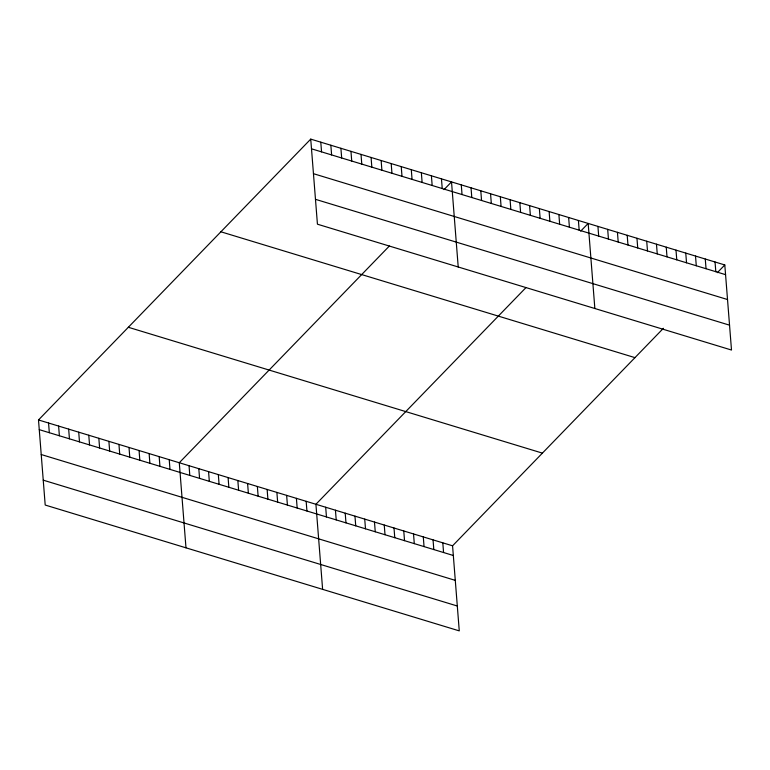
<?xml version="1.0" encoding="UTF-8"?>
<svg xmlns="http://www.w3.org/2000/svg" width="770" height="770" viewBox="0 0 770 770"><rect width="100%" height="100%" fill="white"/><g stroke="black" fill="none" stroke-linecap="round" stroke-linejoin="round"><path stroke-width="1.16" d="M663.413 328.289L452.567 545.805L459.267 630.88L45.199 505.043L38.5 419.958L310.733 139.12L724.801 264.957L731.5 350.042L317.433 224.195L310.733 139.12M389.379 246.005L179.285 462.741L185.984 547.826M444.03 189.622L451.518 181.903L458.217 266.988M526.025 287.537L315.921 504.273L322.62 589.358M580.676 231.154L588.165 223.435L594.854 308.52M717.313 272.686L724.801 264.957M311.494 148.812L725.571 274.659M313.457 173.683L727.525 299.53M315.469 199.324L729.546 325.171M220.894 231.789L634.971 357.636M128.34 327.279L542.407 453.126M38.5 419.958L452.567 545.805M39.26 429.65L453.328 555.497M41.224 454.531L455.291 580.368M43.236 480.162L457.303 606.009M715.041 261.993L715.811 271.685M705.282 259.028L706.042 268.72M695.522 256.064L696.282 265.756M685.762 253.099L686.522 262.791M676.002 250.135L676.763 259.827M666.243 247.16L667.003 256.853M656.483 244.196L657.243 253.888M646.723 241.231L647.483 250.924M636.963 238.267L637.724 247.959M627.203 235.302L627.964 244.995M617.444 232.328L618.204 242.021M607.684 229.364L608.444 239.056M597.924 226.399L598.685 236.092M578.405 220.47L579.165 230.163M568.645 217.496L569.405 227.189M558.885 214.532L559.646 224.224M549.116 211.567L549.886 221.26M539.356 208.603L540.126 218.295M529.596 205.638L530.366 215.331M519.837 202.664L520.607 212.356M510.077 199.7L510.847 209.392M500.317 196.735L501.087 206.427M490.557 193.77L491.318 203.463M480.798 190.806L481.558 200.498M471.038 187.832L471.798 197.534M461.278 184.867L462.039 194.56M441.46 178.852L442.23 188.544M431.402 175.791L432.172 185.483M421.354 172.73L422.114 182.432M442.808 542.831L443.568 552.523M411.296 169.679L412.056 179.372M433.048 539.866L433.808 549.559M401.237 166.618L401.998 176.311M423.288 536.902L424.049 546.594M391.179 163.567L391.949 173.26M413.529 533.937L414.289 543.63M381.131 160.506L381.891 170.199M403.769 530.973L404.529 540.665M371.073 157.455L371.833 167.148M394.009 527.999L394.769 537.691M361.014 154.395L361.775 164.087M384.249 525.034L385.01 534.726M350.956 151.344L351.726 161.036M374.49 522.07L375.25 531.762M340.908 148.283L341.668 157.975M364.73 519.105L365.49 528.798M330.85 145.232L331.61 154.924M354.97 516.141L355.73 525.833M320.792 142.171L321.552 151.863M345.21 513.166L345.971 522.869M335.45 510.202L336.211 519.894M325.691 507.238L326.451 516.93M306.162 501.309L306.932 511.001M296.402 498.334L297.172 508.036M286.642 495.37L287.412 505.062M276.882 492.405L277.652 502.098M267.123 489.441L267.893 499.133M257.363 486.476L258.123 496.169M247.603 483.502L248.364 493.204M237.843 480.538L238.604 490.23M228.084 477.573L228.844 487.266M218.324 474.609L219.084 484.301M208.564 471.644L209.325 481.337M198.804 468.68L199.565 478.372M189.045 465.706L189.805 475.398M169.227 459.69L169.987 469.382M159.169 456.629L159.939 466.322M149.12 453.578L149.881 463.271M139.062 450.517L139.822 460.21M129.004 447.457L129.764 457.159M118.946 444.406L119.706 454.098M108.888 441.345L109.658 451.037M98.839 438.294L99.6 447.986M88.781 435.233L89.541 444.925M78.723 432.182L79.483 441.874M68.665 429.121L69.435 438.813M58.616 426.07L59.377 435.762M48.558 423.009L49.319 432.702"/></g></svg>
